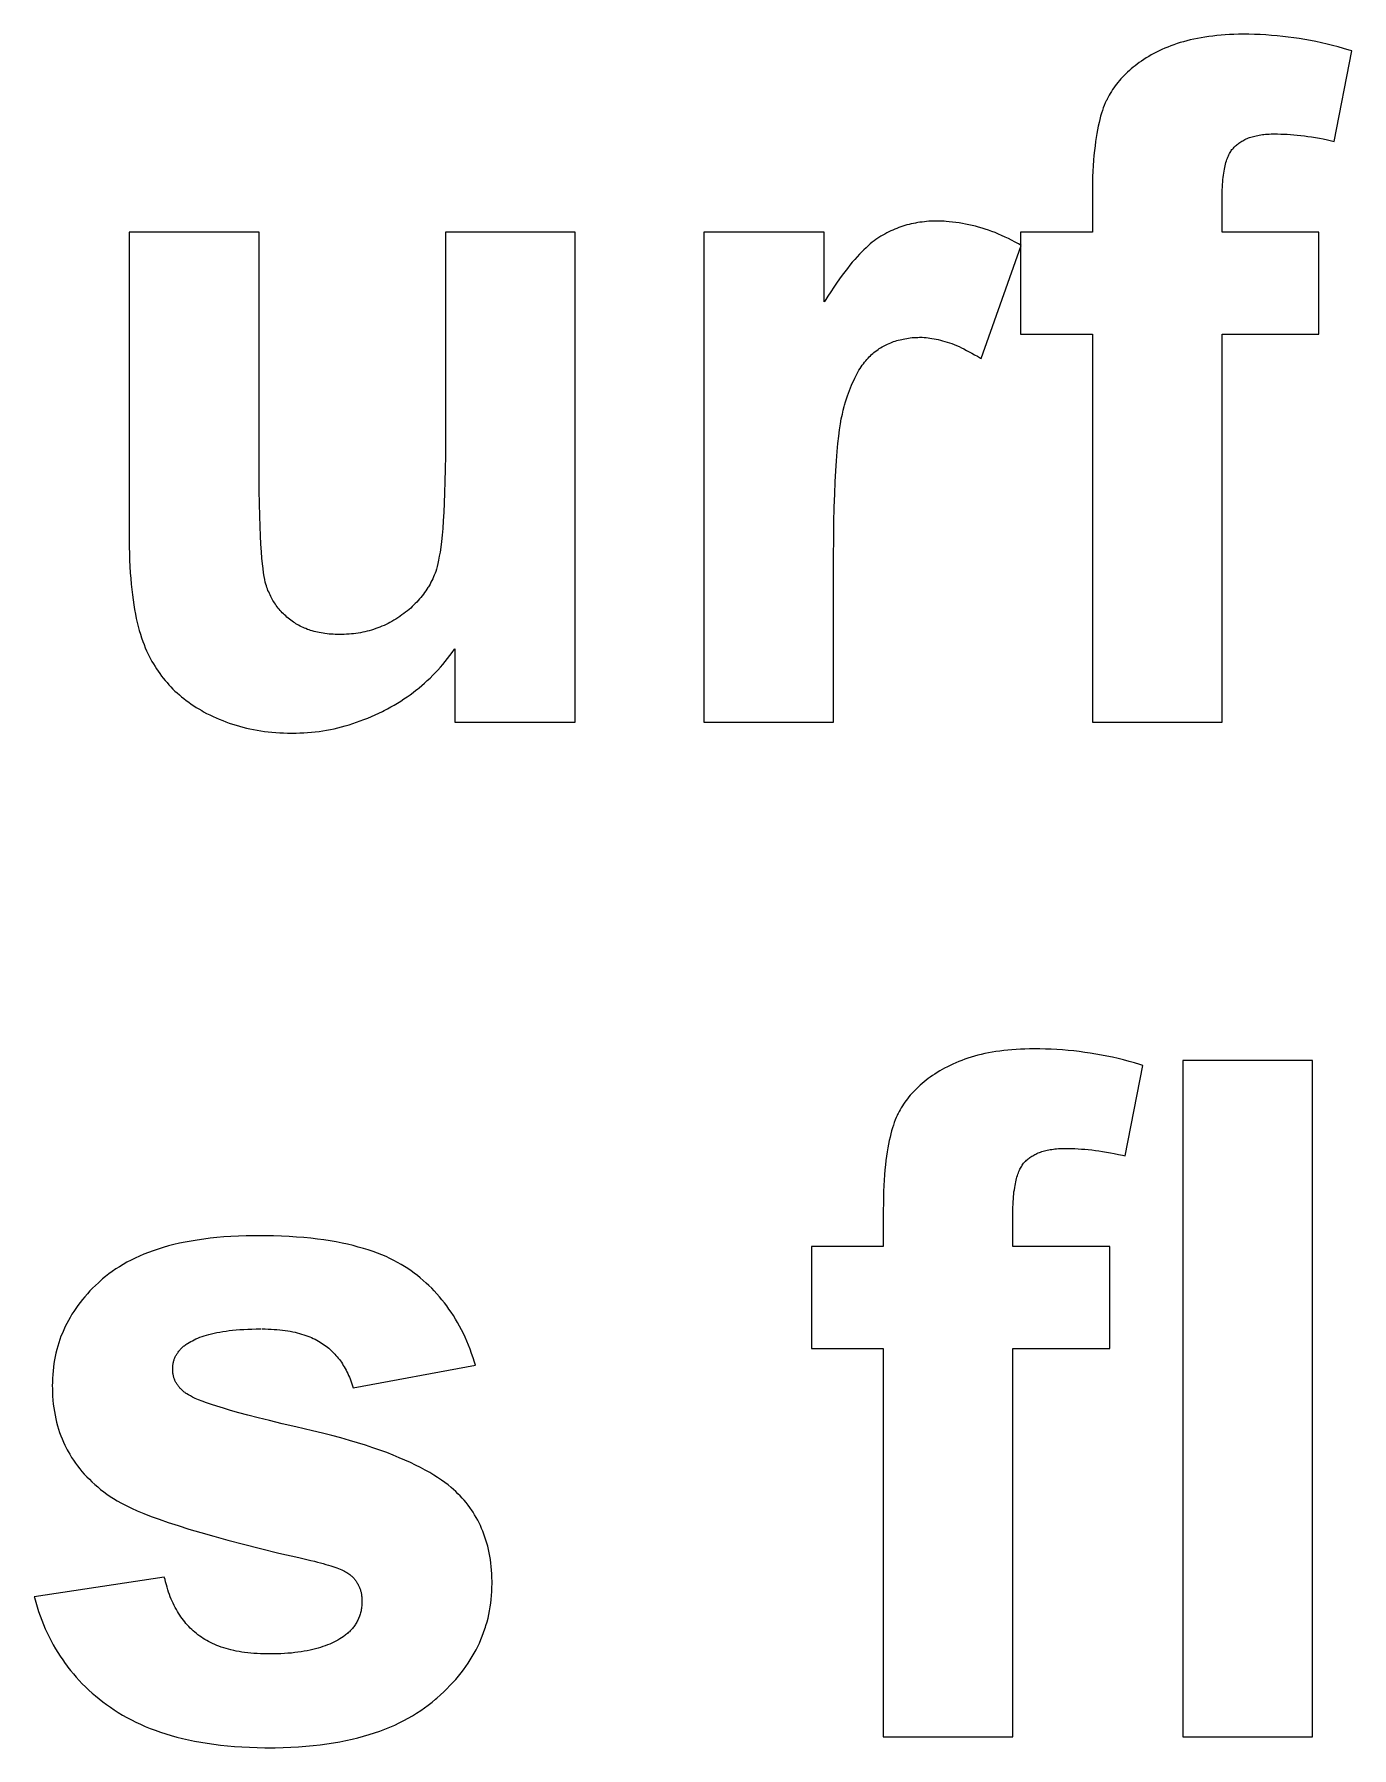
# Model space of a CAD drawing. Header units: millimetres. Extents: x 0 to 841, y 0 to 594.
# Drawn here: x 144.59 to 152.38, y 324.76 to 334.9 of the extents above; entities that cross this region are included whole.
import ezdxf

# ---------------------------------------------------------------- set-up
doc = ezdxf.new("R2010")
doc.units = ezdxf.units.MM
doc.header["$LTSCALE"] = 46.255
doc.layers.add('5_CURVES', color=7, linetype='CONTINUOUS')

msp = doc.modelspace()

# ---------------------------------------------------------------- linework, layer by layer
at = {"layer": '5_CURVES', "color": 7, "linetype": 'CONTINUOUS'}
for p, q in [((152.28, 334.265), (152.384, 334.8)), ((150.851, 333.946), (150.851, 333.728)), ((145.156, 333.728), (145.156, 331.867)), ((145.923, 333.728), (145.156, 333.728)), ((145.923, 332.289), (145.923, 333.728)), ((147.792, 333.728), (147.025, 333.728)), ((147.792, 330.83), (147.792, 333.728)), ((148.553, 333.728), (148.553, 330.83)), ((149.265, 333.728), (148.553, 333.728)), ((149.265, 333.316), (149.265, 333.728)), ((150.425, 333.728), (150.425, 333.125)), ((150.851, 333.728), (150.425, 333.728)), ((152.19, 333.728), (151.617, 333.728)), ((152.19, 333.125), (152.19, 333.728)), ((150.193, 332.98), (150.43, 333.649)), ((150.425, 333.125), (150.851, 333.125)), ((150.851, 333.125), (150.851, 330.83)), ((151.617, 330.83), (151.617, 333.125)), ((151.617, 333.125), (152.19, 333.125)), ((147.08, 331.264), (147.08, 330.83)), ((147.08, 330.83), (147.792, 330.83)), ((148.553, 330.83), (149.32, 330.83)), ((150.851, 330.83), (151.617, 330.83)), ((151.044, 328.265), (151.148, 328.8)), ((151.385, 328.83), (151.385, 324.83)), ((152.152, 328.83), (151.385, 328.83)), ((152.152, 324.83), (152.152, 328.83)), ((149.614, 327.946), (149.614, 327.728)), ((149.189, 327.728), (149.189, 327.125)), ((149.614, 327.728), (149.189, 327.728)), ((150.954, 327.728), (150.381, 327.728)), ((150.954, 327.125), (150.954, 327.728)), ((149.189, 327.125), (149.614, 327.125)), ((149.614, 327.125), (149.614, 324.83)), ((150.381, 324.83), (150.381, 327.125)), ((150.381, 327.125), (150.954, 327.125)), ((146.479, 326.893), (147.202, 327.027)), ((145.363, 325.774), (144.594, 325.657)), ((149.614, 324.83), (150.381, 324.83)), ((151.385, 324.83), (152.152, 324.83))]:
    msp.add_line(p, q, dxfattribs=at)
for points in [[(151.743, 334.898), (151.742, 334.898), (151.714, 334.898), (151.687, 334.897), (151.661, 334.896), (151.636, 334.895), (151.611, 334.893), (151.586, 334.891), (151.562, 334.888), (151.539, 334.885), (151.516, 334.882), (151.494, 334.878), (151.472, 334.874), (151.45, 334.87), (151.429, 334.865), (151.409, 334.86), (151.389, 334.854), (151.37, 334.849), (151.351, 334.843), (151.332, 334.836), (151.314, 334.83), (151.296, 334.823), (151.279, 334.816), (151.262, 334.808), (151.245, 334.8), (151.229, 334.792), (151.213, 334.784)], [(152.384, 334.8), (152.368, 334.805), (152.336, 334.815), (152.303, 334.824), (152.27, 334.832), (152.238, 334.84), (152.205, 334.848), (152.172, 334.855), (152.14, 334.861), (152.107, 334.867), (152.074, 334.873), (152.041, 334.877), (152.009, 334.882), (151.976, 334.886), (151.943, 334.889), (151.91, 334.892), (151.876, 334.894), (151.843, 334.896), (151.81, 334.897), (151.776, 334.898), (151.743, 334.898)], [(151.213, 334.784), (151.199, 334.776), (151.184, 334.767), (151.169, 334.758), (151.155, 334.749), (151.141, 334.74), (151.128, 334.731), (151.116, 334.722), (151.103, 334.712), (151.091, 334.703), (151.08, 334.693), (151.069, 334.684), (151.058, 334.674), (151.048, 334.664), (151.038, 334.654), (151.028, 334.644), (151.019, 334.634), (151.01, 334.624), (151.001, 334.614), (150.993, 334.603), (150.985, 334.593), (150.977, 334.582), (150.97, 334.571), (150.963, 334.56), (150.956, 334.549), (150.95, 334.538), (150.944, 334.527), (150.938, 334.515), (150.935, 334.509), (150.932, 334.504), (150.927, 334.492)], [(150.927, 334.492), (150.921, 334.478), (150.915, 334.463), (150.91, 334.447), (150.904, 334.431), (150.899, 334.413), (150.894, 334.395), (150.89, 334.376), (150.885, 334.355), (150.881, 334.334), (150.877, 334.312), (150.873, 334.288), (150.869, 334.264), (150.866, 334.238), (150.863, 334.211), (150.86, 334.182), (150.858, 334.153), (150.855, 334.121), (150.854, 334.089), (150.852, 334.055), (150.851, 334.019), (150.851, 333.982), (150.851, 333.946)], [(151.617, 333.728), (151.617, 333.943), (151.618, 333.961), (151.618, 333.978), (151.619, 333.994), (151.62, 334.01), (151.621, 334.025), (151.622, 334.039), (151.623, 334.052), (151.625, 334.065), (151.627, 334.077), (151.629, 334.089), (151.631, 334.1), (151.633, 334.111), (151.635, 334.121), (151.638, 334.131), (151.64, 334.14), (151.643, 334.149), (151.646, 334.157), (151.649, 334.165), (151.652, 334.172), (151.655, 334.18), (151.658, 334.186), (151.662, 334.193), (151.665, 334.199), (151.669, 334.205), (151.672, 334.21), (151.676, 334.216), (151.68, 334.221), (151.684, 334.225), (151.688, 334.23)], [(151.688, 334.23), (151.69, 334.232), (151.693, 334.234), (151.697, 334.239), (151.702, 334.243), (151.707, 334.247), (151.712, 334.251), (151.717, 334.255), (151.723, 334.259), (151.728, 334.263), (151.734, 334.266), (151.74, 334.269), (151.746, 334.273), (151.752, 334.276), (151.759, 334.279), (151.766, 334.282), (151.773, 334.285), (151.78, 334.287), (151.787, 334.29), (151.795, 334.292), (151.803, 334.294), (151.811, 334.296), (151.819, 334.298), (151.828, 334.3), (151.837, 334.302), (151.846, 334.303), (151.856, 334.305), (151.865, 334.306), (151.875, 334.307), (151.886, 334.308), (151.896, 334.308), (151.907, 334.309), (151.919, 334.309), (151.928, 334.309)], [(151.928, 334.309), (151.946, 334.309), (151.965, 334.308), (151.983, 334.308), (152.003, 334.307), (152.022, 334.305), (152.042, 334.304), (152.062, 334.302), (152.083, 334.3), (152.104, 334.297), (152.125, 334.294), (152.147, 334.291), (152.17, 334.287), (152.193, 334.283), (152.216, 334.279), (152.24, 334.274), (152.265, 334.269), (152.28, 334.265)], [(147.025, 333.728), (147.025, 332.491), (147.025, 332.405), (147.024, 332.326), (147.022, 332.253), (147.02, 332.187), (147.018, 332.126), (147.015, 332.071), (147.012, 332.021), (147.009, 331.976), (147.006, 331.935), (147.002, 331.898), (146.998, 331.865), (146.994, 331.836), (146.989, 331.811), (146.985, 331.788), (146.981, 331.768), (146.977, 331.75), (146.972, 331.735), (146.968, 331.722)], [(149.926, 333.793), (149.912, 333.793), (149.898, 333.793), (149.884, 333.792), (149.87, 333.791), (149.857, 333.79), (149.844, 333.788), (149.831, 333.787), (149.818, 333.785), (149.811, 333.784), (149.805, 333.782), (149.792, 333.78), (149.779, 333.777), (149.767, 333.774), (149.754, 333.771), (149.742, 333.767), (149.73, 333.763), (149.718, 333.759), (149.706, 333.755), (149.694, 333.75), (149.682, 333.746), (149.67, 333.74), (149.658, 333.735), (149.647, 333.729), (149.635, 333.723), (149.623, 333.717), (149.612, 333.711), (149.6, 333.704), (149.593, 333.7)], [(150.43, 333.649), (150.413, 333.658), (150.393, 333.669), (150.373, 333.68), (150.354, 333.69), (150.334, 333.699), (150.314, 333.708), (150.295, 333.717), (150.275, 333.725), (150.256, 333.732), (150.236, 333.739), (150.217, 333.746), (150.198, 333.752), (150.178, 333.758), (150.159, 333.763), (150.14, 333.768), (150.12, 333.772), (150.101, 333.776), (150.082, 333.78), (150.062, 333.783), (150.043, 333.786), (150.024, 333.788), (150.004, 333.79), (149.985, 333.791), (149.975, 333.792), (149.965, 333.792), (149.945, 333.793), (149.926, 333.793)], [(149.593, 333.7), (149.582, 333.693), (149.571, 333.685), (149.56, 333.677), (149.549, 333.668), (149.537, 333.658), (149.525, 333.647), (149.512, 333.636), (149.5, 333.624), (149.487, 333.611), (149.473, 333.597), (149.46, 333.583), (149.446, 333.567), (149.431, 333.55), (149.417, 333.533), (149.402, 333.514), (149.386, 333.494), (149.371, 333.473), (149.355, 333.451), (149.338, 333.427), (149.321, 333.402), (149.304, 333.376), (149.286, 333.349), (149.268, 333.32), (149.265, 333.316)], [(149.559, 333.016), (149.567, 333.022), (149.575, 333.028), (149.583, 333.034), (149.59, 333.039), (149.598, 333.044), (149.607, 333.049), (149.615, 333.054), (149.623, 333.058), (149.632, 333.062), (149.64, 333.066), (149.649, 333.07), (149.658, 333.074), (149.666, 333.077), (149.675, 333.081), (149.685, 333.084), (149.694, 333.087), (149.703, 333.089), (149.713, 333.092), (149.723, 333.094), (149.732, 333.096), (149.742, 333.098), (149.753, 333.1), (149.763, 333.101), (149.774, 333.103), (149.784, 333.104), (149.795, 333.104), (149.806, 333.105), (149.818, 333.105), (149.829, 333.106), (149.833, 333.106)], [(149.833, 333.106), (149.844, 333.106), (149.855, 333.105), (149.867, 333.104), (149.879, 333.103), (149.89, 333.102), (149.902, 333.1), (149.914, 333.098), (149.927, 333.096), (149.939, 333.093), (149.952, 333.09), (149.965, 333.086), (149.978, 333.082), (149.991, 333.078), (150.005, 333.074), (150.019, 333.069), (150.033, 333.063), (150.047, 333.057), (150.062, 333.051), (150.076, 333.044), (150.091, 333.037), (150.107, 333.029), (150.122, 333.021), (150.138, 333.013), (150.154, 333.003), (150.171, 332.994), (150.188, 332.983), (150.193, 332.98)], [(149.383, 332.696), (149.385, 332.705), (149.391, 332.724), (149.397, 332.742), (149.403, 332.76), (149.408, 332.776), (149.414, 332.792), (149.42, 332.808), (149.426, 332.823), (149.432, 332.837), (149.439, 332.85), (149.445, 332.864), (149.451, 332.876), (149.457, 332.888), (149.464, 332.9), (149.47, 332.911), (149.477, 332.921), (149.483, 332.931), (149.49, 332.941), (149.497, 332.95), (149.503, 332.959), (149.51, 332.967), (149.517, 332.975), (149.524, 332.983), (149.531, 332.99), (149.538, 332.997), (149.545, 333.004), (149.552, 333.01), (149.559, 333.016)], [(149.32, 330.83), (149.32, 331.81), (149.321, 331.916), (149.322, 332.013), (149.324, 332.1), (149.327, 332.18), (149.33, 332.252), (149.334, 332.317), (149.338, 332.376), (149.342, 332.43), (149.346, 332.478), (149.351, 332.521), (149.356, 332.559), (149.361, 332.594), (149.366, 332.624), (149.372, 332.651), (149.377, 332.675), (149.383, 332.696)], [(145.964, 331.646), (145.96, 331.658), (145.957, 331.673), (145.954, 331.691), (145.95, 331.713), (145.947, 331.738), (145.943, 331.766), (145.94, 331.8), (145.937, 331.838), (145.934, 331.882), (145.932, 331.932), (145.929, 331.988), (145.927, 332.051), (145.925, 332.122), (145.924, 332.201), (145.923, 332.289)], [(145.156, 331.867), (145.157, 331.826), (145.158, 331.788), (145.159, 331.75), (145.161, 331.714), (145.164, 331.68), (145.167, 331.646), (145.17, 331.614), (145.174, 331.583), (145.178, 331.553), (145.182, 331.524), (145.187, 331.496), (145.192, 331.469), (145.197, 331.443), (145.203, 331.419), (145.209, 331.395), (145.215, 331.372), (145.222, 331.35), (145.228, 331.329), (145.235, 331.308), (145.243, 331.289), (145.25, 331.27), (145.258, 331.252)], [(146.968, 331.722), (146.964, 331.711), (146.959, 331.7), (146.955, 331.689), (146.95, 331.678), (146.945, 331.668), (146.939, 331.657), (146.934, 331.647), (146.928, 331.636), (146.925, 331.631), (146.922, 331.626), (146.915, 331.616), (146.909, 331.606), (146.902, 331.596), (146.895, 331.587), (146.888, 331.577), (146.88, 331.568), (146.872, 331.559), (146.864, 331.549), (146.856, 331.54), (146.847, 331.531), (146.838, 331.523), (146.829, 331.514), (146.82, 331.505), (146.81, 331.497), (146.8, 331.489), (146.79, 331.48), (146.779, 331.472), (146.768, 331.464), (146.757, 331.457), (146.755, 331.455)], [(146.119, 331.427), (146.111, 331.433), (146.103, 331.439), (146.096, 331.445), (146.088, 331.451), (146.081, 331.458), (146.074, 331.464), (146.067, 331.471), (146.06, 331.477), (146.054, 331.484), (146.048, 331.491), (146.042, 331.498), (146.036, 331.505), (146.03, 331.512), (146.025, 331.52), (146.02, 331.527), (146.015, 331.535), (146.01, 331.542), (146.005, 331.55), (146.003, 331.554), (146, 331.558), (145.996, 331.566), (145.992, 331.574), (145.988, 331.583), (145.984, 331.591), (145.98, 331.6), (145.976, 331.609), (145.973, 331.618), (145.97, 331.627), (145.967, 331.636), (145.964, 331.646)], [(146.403, 331.349), (146.401, 331.349), (146.388, 331.349), (146.374, 331.349), (146.362, 331.35), (146.349, 331.35), (146.337, 331.351), (146.325, 331.353), (146.313, 331.354), (146.302, 331.356), (146.29, 331.358), (146.279, 331.36), (146.269, 331.362), (146.258, 331.364), (146.248, 331.367), (146.238, 331.37), (146.228, 331.373), (146.219, 331.376), (146.209, 331.379), (146.2, 331.383), (146.191, 331.386), (146.183, 331.39), (146.174, 331.394), (146.166, 331.398), (146.157, 331.403), (146.149, 331.407), (146.141, 331.412), (146.134, 331.417), (146.126, 331.422), (146.119, 331.427)], [(146.755, 331.455), (146.744, 331.447), (146.732, 331.44), (146.721, 331.433), (146.709, 331.426), (146.697, 331.42), (146.686, 331.414), (146.674, 331.408), (146.662, 331.402), (146.65, 331.397), (146.637, 331.392), (146.631, 331.39), (146.625, 331.387), (146.613, 331.383), (146.6, 331.379), (146.588, 331.375), (146.575, 331.371), (146.562, 331.368), (146.549, 331.365), (146.536, 331.362), (146.523, 331.359), (146.509, 331.357), (146.496, 331.355), (146.482, 331.353), (146.469, 331.352), (146.455, 331.35), (146.441, 331.35), (146.426, 331.349), (146.412, 331.349), (146.403, 331.349)], [(145.258, 331.252), (145.266, 331.236), (145.274, 331.22), (145.282, 331.204), (145.29, 331.189), (145.299, 331.174), (145.308, 331.159), (145.317, 331.145), (145.327, 331.131), (145.336, 331.117), (145.347, 331.103), (145.357, 331.09), (145.368, 331.076), (145.379, 331.064), (145.39, 331.051), (145.402, 331.038), (145.414, 331.026), (145.426, 331.014), (145.439, 331.003), (145.452, 330.991), (145.465, 330.98), (145.479, 330.969), (145.493, 330.958), (145.507, 330.948), (145.522, 330.937), (145.537, 330.927), (145.552, 330.917), (145.568, 330.908), (145.584, 330.898), (145.595, 330.892)], [(146.662, 330.898), (146.683, 330.909), (146.703, 330.92), (146.722, 330.931), (146.742, 330.943), (146.761, 330.955), (146.78, 330.967), (146.798, 330.979), (146.816, 330.992), (146.834, 331.005), (146.851, 331.019), (146.86, 331.026), (146.869, 331.033), (146.885, 331.047), (146.902, 331.061), (146.918, 331.076), (146.934, 331.091), (146.95, 331.107), (146.965, 331.122), (146.98, 331.138), (146.995, 331.155), (147.009, 331.172), (147.024, 331.189), (147.038, 331.206), (147.051, 331.224), (147.065, 331.242), (147.078, 331.261), (147.08, 331.264)], [(145.595, 330.892), (145.613, 330.882), (145.632, 330.873), (145.651, 330.864), (145.669, 330.855), (145.688, 330.847), (145.708, 330.839), (145.727, 330.832), (145.737, 330.828), (145.747, 330.825), (145.767, 330.818), (145.787, 330.812), (145.807, 330.806), (145.827, 330.8), (145.848, 330.795), (145.869, 330.79), (145.89, 330.786), (145.911, 330.782), (145.933, 330.779), (145.955, 330.775), (145.977, 330.773), (145.999, 330.77), (146.022, 330.768), (146.045, 330.767), (146.068, 330.766), (146.091, 330.765), (146.115, 330.765), (146.119, 330.765)], [(146.119, 330.765), (146.142, 330.765), (146.165, 330.766), (146.188, 330.767), (146.21, 330.768), (146.233, 330.77), (146.255, 330.773), (146.278, 330.775), (146.3, 330.779), (146.322, 330.783), (146.345, 330.787), (146.367, 330.791), (146.389, 330.797), (146.411, 330.802), (146.433, 330.808), (146.455, 330.815), (146.477, 330.822), (146.499, 330.829), (146.521, 330.837), (146.543, 330.845), (146.566, 330.854), (146.588, 330.863), (146.61, 330.873), (146.632, 330.883), (146.654, 330.894), (146.662, 330.898)], [(150.507, 328.898), (150.506, 328.898), (150.478, 328.898), (150.451, 328.897), (150.425, 328.896), (150.4, 328.895), (150.375, 328.893), (150.35, 328.891), (150.326, 328.888), (150.303, 328.885), (150.28, 328.882), (150.258, 328.878), (150.236, 328.874), (150.214, 328.87), (150.193, 328.865), (150.173, 328.86), (150.153, 328.854), (150.134, 328.849), (150.114, 328.843), (150.096, 328.836), (150.078, 328.83), (150.06, 328.823), (150.043, 328.816), (150.026, 328.808), (150.009, 328.8), (149.993, 328.792), (149.977, 328.784)], [(151.148, 328.8), (151.132, 328.805), (151.1, 328.815), (151.067, 328.824), (151.034, 328.832), (151.002, 328.84), (150.969, 328.848), (150.936, 328.855), (150.904, 328.861), (150.871, 328.867), (150.838, 328.873), (150.805, 328.877), (150.772, 328.882), (150.74, 328.886), (150.707, 328.889), (150.673, 328.892), (150.64, 328.894), (150.607, 328.896), (150.574, 328.897), (150.54, 328.898), (150.507, 328.898)], [(149.977, 328.784), (149.963, 328.776), (149.948, 328.767), (149.933, 328.758), (149.919, 328.749), (149.905, 328.74), (149.892, 328.731), (149.88, 328.722), (149.867, 328.712), (149.855, 328.703), (149.844, 328.693), (149.833, 328.684), (149.822, 328.674), (149.812, 328.664), (149.802, 328.654), (149.792, 328.644), (149.783, 328.634), (149.774, 328.624), (149.765, 328.614), (149.757, 328.603), (149.749, 328.593), (149.741, 328.582), (149.734, 328.571), (149.727, 328.56), (149.72, 328.549), (149.714, 328.538), (149.708, 328.527), (149.702, 328.515), (149.699, 328.509), (149.696, 328.504), (149.691, 328.492)], [(149.691, 328.492), (149.685, 328.478), (149.679, 328.463), (149.674, 328.447), (149.668, 328.431), (149.663, 328.413), (149.658, 328.395), (149.654, 328.376), (149.649, 328.355), (149.645, 328.334), (149.641, 328.312), (149.637, 328.288), (149.633, 328.264), (149.63, 328.238), (149.627, 328.211), (149.624, 328.182), (149.622, 328.153), (149.619, 328.121), (149.618, 328.089), (149.616, 328.055), (149.615, 328.019), (149.615, 327.982), (149.614, 327.946)], [(150.452, 328.23), (150.454, 328.232), (150.457, 328.234), (150.461, 328.239), (150.466, 328.243), (150.471, 328.247), (150.476, 328.251), (150.481, 328.255), (150.487, 328.259), (150.492, 328.263), (150.498, 328.266), (150.504, 328.269), (150.51, 328.273), (150.516, 328.276), (150.523, 328.279), (150.53, 328.282), (150.537, 328.285), (150.544, 328.287), (150.551, 328.29), (150.559, 328.292), (150.567, 328.294), (150.575, 328.296), (150.583, 328.298), (150.592, 328.3), (150.601, 328.302), (150.61, 328.303), (150.62, 328.305), (150.629, 328.306), (150.639, 328.307), (150.65, 328.308), (150.66, 328.308), (150.671, 328.309), (150.683, 328.309), (150.692, 328.309)], [(150.692, 328.309), (150.71, 328.309), (150.729, 328.308), (150.747, 328.308), (150.767, 328.307), (150.786, 328.305), (150.806, 328.304), (150.826, 328.302), (150.847, 328.3), (150.868, 328.297), (150.889, 328.294), (150.911, 328.291), (150.934, 328.287), (150.957, 328.283), (150.98, 328.279), (151.004, 328.274), (151.029, 328.269), (151.044, 328.265)], [(150.381, 327.728), (150.381, 327.943), (150.381, 327.961), (150.382, 327.978), (150.383, 327.994), (150.384, 328.01), (150.385, 328.025), (150.386, 328.039), (150.387, 328.052), (150.389, 328.065), (150.391, 328.077), (150.393, 328.089), (150.395, 328.1), (150.397, 328.111), (150.399, 328.121), (150.402, 328.131), (150.404, 328.14), (150.407, 328.149), (150.41, 328.157), (150.413, 328.165), (150.416, 328.172), (150.419, 328.18), (150.422, 328.186), (150.426, 328.193), (150.429, 328.199), (150.433, 328.205), (150.436, 328.21), (150.44, 328.216), (150.444, 328.221), (150.448, 328.225), (150.452, 328.23)], [(145.92, 327.793), (145.892, 327.793), (145.846, 327.792), (145.801, 327.791), (145.757, 327.789), (145.715, 327.786), (145.674, 327.782), (145.634, 327.778), (145.596, 327.773), (145.558, 327.767), (145.522, 327.761), (145.487, 327.755), (145.452, 327.748), (145.419, 327.74), (145.387, 327.732), (145.356, 327.723), (145.326, 327.714), (145.297, 327.704), (145.269, 327.694), (145.242, 327.683), (145.216, 327.672), (145.19, 327.66), (145.166, 327.648), (145.142, 327.636), (145.119, 327.623), (145.097, 327.609), (145.076, 327.596), (145.055, 327.582), (145.035, 327.567), (145.016, 327.552), (144.998, 327.537)], [(146.803, 327.598), (146.784, 327.611), (146.763, 327.623), (146.742, 327.635), (146.72, 327.647), (146.697, 327.658), (146.674, 327.669), (146.649, 327.679), (146.623, 327.69), (146.597, 327.699), (146.569, 327.709), (146.54, 327.718), (146.51, 327.726), (146.48, 327.734), (146.447, 327.742), (146.414, 327.749), (146.38, 327.756), (146.344, 327.762), (146.307, 327.768), (146.269, 327.773), (146.229, 327.778), (146.188, 327.782), (146.145, 327.785), (146.101, 327.788), (146.056, 327.791), (146.009, 327.792), (145.96, 327.793), (145.92, 327.793)], [(144.998, 327.537), (144.992, 327.531), (144.974, 327.515), (144.956, 327.499), (144.939, 327.482), (144.923, 327.466), (144.908, 327.449), (144.893, 327.432), (144.879, 327.415), (144.865, 327.398), (144.852, 327.381), (144.84, 327.363), (144.828, 327.345), (144.817, 327.328), (144.806, 327.31), (144.796, 327.292), (144.786, 327.273), (144.777, 327.255), (144.768, 327.236), (144.76, 327.217), (144.752, 327.198), (144.745, 327.179), (144.739, 327.159), (144.733, 327.139), (144.727, 327.119), (144.722, 327.099), (144.718, 327.079), (144.714, 327.058), (144.71, 327.037), (144.707, 327.015), (144.705, 326.994), (144.703, 326.972), (144.702, 326.949), (144.701, 326.927), (144.7, 326.904)], [(147.202, 327.027), (147.197, 327.045), (147.189, 327.071), (147.18, 327.096), (147.171, 327.121), (147.161, 327.145), (147.152, 327.169), (147.141, 327.192), (147.131, 327.215), (147.12, 327.237), (147.108, 327.258), (147.097, 327.279), (147.085, 327.3), (147.072, 327.32), (147.059, 327.34), (147.046, 327.359), (147.033, 327.378), (147.019, 327.396), (147.004, 327.414), (146.99, 327.432), (146.975, 327.449), (146.959, 327.466), (146.944, 327.482), (146.927, 327.498), (146.911, 327.513), (146.894, 327.528), (146.876, 327.543), (146.859, 327.557), (146.841, 327.571), (146.822, 327.585), (146.803, 327.598)], [(145.501, 327.156), (145.51, 327.162), (145.519, 327.167), (145.529, 327.172), (145.539, 327.177), (145.55, 327.182), (145.561, 327.187), (145.573, 327.192), (145.586, 327.196), (145.599, 327.201), (145.612, 327.205), (145.627, 327.209), (145.642, 327.213), (145.658, 327.217), (145.674, 327.22), (145.691, 327.223), (145.709, 327.226), (145.728, 327.229), (145.747, 327.232), (145.767, 327.234), (145.788, 327.236), (145.81, 327.238), (145.833, 327.239), (145.856, 327.241), (145.88, 327.241), (145.906, 327.242), (145.932, 327.242), (145.934, 327.242)], [(145.94, 327.242), (145.959, 327.242), (145.977, 327.241), (145.995, 327.241), (146.012, 327.239), (146.029, 327.238), (146.046, 327.236), (146.062, 327.235), (146.078, 327.232), (146.093, 327.23), (146.108, 327.228), (146.122, 327.225), (146.136, 327.222), (146.149, 327.218), (146.162, 327.215), (146.175, 327.211), (146.188, 327.207), (146.2, 327.203), (146.211, 327.199), (146.223, 327.195), (146.234, 327.19), (146.244, 327.185), (146.255, 327.18), (146.265, 327.175), (146.274, 327.169), (146.284, 327.164), (146.293, 327.158), (146.302, 327.152)], [(145.413, 327.002), (145.413, 327.002), (145.413, 327.008), (145.413, 327.013), (145.413, 327.019), (145.414, 327.024), (145.414, 327.029), (145.415, 327.034), (145.416, 327.039), (145.417, 327.044), (145.418, 327.048), (145.419, 327.053), (145.421, 327.058), (145.422, 327.062), (145.424, 327.067), (145.426, 327.071), (145.428, 327.076), (145.43, 327.08), (145.432, 327.084), (145.434, 327.088), (145.437, 327.092), (145.439, 327.097), (145.442, 327.101), (145.445, 327.105), (145.448, 327.109), (145.451, 327.112), (145.454, 327.116), (145.457, 327.12), (145.461, 327.124), (145.465, 327.128), (145.469, 327.131), (145.473, 327.135), (145.477, 327.139), (145.481, 327.142), (145.486, 327.146), (145.491, 327.149), (145.496, 327.153), (145.501, 327.156)], [(146.302, 327.152), (146.311, 327.146), (146.319, 327.14), (146.327, 327.134), (146.335, 327.127), (146.342, 327.121), (146.35, 327.114), (146.357, 327.107), (146.364, 327.1), (146.371, 327.092), (146.378, 327.085), (146.385, 327.077), (146.391, 327.069), (146.398, 327.061), (146.404, 327.053), (146.41, 327.044), (146.416, 327.035), (146.421, 327.026), (146.427, 327.017), (146.432, 327.008), (146.438, 326.998), (146.443, 326.988), (146.448, 326.978), (146.452, 326.967), (146.457, 326.957), (146.461, 326.946), (146.466, 326.935), (146.47, 326.923), (146.474, 326.911), (146.478, 326.899), (146.479, 326.893)], [(145.489, 326.862), (145.486, 326.865), (145.481, 326.868), (145.477, 326.872), (145.473, 326.876), (145.468, 326.879), (145.465, 326.883), (145.461, 326.887), (145.457, 326.89), (145.454, 326.894), (145.451, 326.898), (145.448, 326.901), (145.445, 326.905), (145.442, 326.909), (145.439, 326.913), (145.437, 326.917), (145.435, 326.921), (145.432, 326.924), (145.43, 326.928), (145.428, 326.932), (145.426, 326.936), (145.425, 326.94), (145.424, 326.943), (145.423, 326.945), (145.421, 326.949), (145.42, 326.953), (145.419, 326.957), (145.418, 326.961), (145.417, 326.966), (145.416, 326.97), (145.415, 326.974), (145.414, 326.979), (145.414, 326.983), (145.413, 326.988), (145.413, 326.993), (145.413, 326.997), (145.413, 327.002)], [(144.7, 326.904), (144.701, 326.89), (144.701, 326.866), (144.702, 326.843), (144.704, 326.82), (144.706, 326.797), (144.709, 326.775), (144.713, 326.753), (144.717, 326.731), (144.721, 326.71), (144.726, 326.69), (144.731, 326.669), (144.737, 326.649), (144.744, 326.629), (144.751, 326.61), (144.759, 326.591), (144.767, 326.572), (144.775, 326.554), (144.784, 326.535), (144.789, 326.526), (144.794, 326.517), (144.804, 326.5), (144.815, 326.482), (144.826, 326.465), (144.838, 326.448), (144.85, 326.432), (144.863, 326.415), (144.876, 326.399), (144.89, 326.383), (144.905, 326.367), (144.92, 326.352), (144.935, 326.337), (144.952, 326.322), (144.969, 326.307), (144.986, 326.292), (145.005, 326.278), (145.024, 326.264), (145.043, 326.25)], [(146.141, 326.662), (146.059, 326.681), (145.984, 326.699), (145.917, 326.716), (145.857, 326.732), (145.803, 326.746), (145.755, 326.76), (145.712, 326.772), (145.674, 326.784), (145.641, 326.795), (145.612, 326.805), (145.587, 326.814), (145.565, 326.823), (145.546, 326.831), (145.53, 326.838), (145.517, 326.845), (145.506, 326.851), (145.496, 326.857), (145.489, 326.862)], [(147.059, 326.304), (147.041, 326.319), (147.022, 326.333), (147.001, 326.348), (146.979, 326.363), (146.956, 326.377), (146.932, 326.392), (146.906, 326.407), (146.878, 326.422), (146.849, 326.436), (146.819, 326.451), (146.786, 326.466), (146.752, 326.48), (146.716, 326.495), (146.678, 326.51), (146.638, 326.524), (146.596, 326.539), (146.552, 326.554), (146.506, 326.568), (146.457, 326.582), (146.407, 326.597), (146.353, 326.611), (146.298, 326.625), (146.24, 326.639), (146.141, 326.662)], [(145.043, 326.25), (145.062, 326.238), (145.084, 326.225), (145.109, 326.211), (145.137, 326.197), (145.168, 326.182), (145.203, 326.166), (145.242, 326.15), (145.285, 326.133), (145.333, 326.116), (145.386, 326.097), (145.444, 326.078), (145.508, 326.058), (145.578, 326.037), (145.655, 326.015), (145.739, 325.992), (145.831, 325.968), (145.931, 325.943), (146.04, 325.916), (146.158, 325.889)], [(147.301, 325.736), (147.301, 325.748), (147.3, 325.771), (147.299, 325.793), (147.298, 325.815), (147.296, 325.836), (147.293, 325.857), (147.291, 325.878), (147.287, 325.898), (147.284, 325.917), (147.28, 325.937), (147.275, 325.956), (147.27, 325.974), (147.265, 325.992), (147.259, 326.01), (147.253, 326.028), (147.246, 326.045), (147.239, 326.062), (147.232, 326.078), (147.224, 326.095), (147.216, 326.111), (147.207, 326.126), (147.198, 326.142), (147.189, 326.157), (147.179, 326.172), (147.174, 326.179), (147.169, 326.186), (147.159, 326.2), (147.148, 326.214), (147.136, 326.228), (147.124, 326.241), (147.112, 326.254), (147.099, 326.267), (147.086, 326.28), (147.073, 326.292), (147.059, 326.304)], [(146.158, 325.889), (146.23, 325.872), (146.25, 325.868), (146.269, 325.863), (146.286, 325.858), (146.303, 325.854), (146.318, 325.849), (146.333, 325.845), (146.347, 325.841), (146.359, 325.836), (146.371, 325.832), (146.383, 325.828), (146.393, 325.824), (146.403, 325.82), (146.412, 325.816), (146.42, 325.812), (146.428, 325.808), (146.435, 325.804), (146.442, 325.8), (146.448, 325.797), (146.454, 325.793), (146.459, 325.789), (146.464, 325.786), (146.468, 325.782), (146.472, 325.779), (146.475, 325.776)], [(145.562, 325.432), (145.553, 325.44), (145.543, 325.448), (145.534, 325.456), (145.525, 325.464), (145.516, 325.472), (145.508, 325.481), (145.5, 325.49), (145.491, 325.499), (145.484, 325.509), (145.476, 325.519), (145.468, 325.529), (145.461, 325.539), (145.454, 325.549), (145.447, 325.56), (145.44, 325.571), (145.434, 325.583), (145.427, 325.594), (145.421, 325.606), (145.415, 325.619), (145.409, 325.631), (145.404, 325.644), (145.398, 325.658), (145.393, 325.671), (145.388, 325.685), (145.383, 325.699), (145.379, 325.714), (145.375, 325.729), (145.37, 325.745), (145.367, 325.76), (145.363, 325.774)], [(146.475, 325.776), (146.479, 325.772), (146.482, 325.769), (146.485, 325.765), (146.488, 325.761), (146.491, 325.758), (146.494, 325.754), (146.497, 325.75), (146.499, 325.746), (146.502, 325.742), (146.504, 325.738), (146.507, 325.734), (146.509, 325.729), (146.511, 325.725), (146.513, 325.721), (146.515, 325.716), (146.517, 325.712), (146.519, 325.707), (146.52, 325.703), (146.522, 325.698), (146.523, 325.693), (146.524, 325.689), (146.526, 325.684), (146.527, 325.679), (146.528, 325.674), (146.529, 325.669), (146.529, 325.663), (146.53, 325.658), (146.53, 325.653), (146.531, 325.647), (146.531, 325.642), (146.531, 325.636), (146.531, 325.632)], [(146.967, 325.052), (146.975, 325.058), (146.995, 325.077), (147.015, 325.095), (147.034, 325.113), (147.052, 325.132), (147.069, 325.151), (147.086, 325.169), (147.102, 325.188), (147.118, 325.207), (147.132, 325.226), (147.146, 325.246), (147.159, 325.265), (147.172, 325.284), (147.184, 325.304), (147.196, 325.324), (147.206, 325.344), (147.216, 325.364), (147.226, 325.384), (147.235, 325.404), (147.243, 325.425), (147.251, 325.446), (147.259, 325.467), (147.262, 325.477), (147.265, 325.488), (147.271, 325.509), (147.277, 325.531), (147.282, 325.552), (147.286, 325.574), (147.29, 325.597), (147.293, 325.619), (147.296, 325.642), (147.298, 325.665), (147.3, 325.688), (147.3, 325.712), (147.301, 325.736)], [(144.594, 325.657), (144.595, 325.653), (144.603, 325.625), (144.611, 325.598), (144.619, 325.571), (144.629, 325.544), (144.638, 325.519), (144.648, 325.493), (144.659, 325.468), (144.67, 325.444), (144.682, 325.42), (144.694, 325.396), (144.706, 325.373), (144.719, 325.35), (144.733, 325.328), (144.747, 325.306), (144.762, 325.284), (144.777, 325.263), (144.784, 325.252), (144.792, 325.242), (144.808, 325.221), (144.825, 325.201), (144.842, 325.182), (144.86, 325.162), (144.878, 325.143), (144.897, 325.125), (144.916, 325.106), (144.936, 325.088), (144.956, 325.071), (144.977, 325.053), (144.999, 325.037), (145.021, 325.02), (145.044, 325.004)], [(146.531, 325.632), (146.531, 325.625), (146.531, 325.617), (146.53, 325.61), (146.53, 325.603), (146.529, 325.596), (146.528, 325.589), (146.527, 325.582), (146.526, 325.575), (146.524, 325.568), (146.523, 325.562), (146.521, 325.555), (146.519, 325.549), (146.517, 325.543), (146.515, 325.537), (146.512, 325.531), (146.511, 325.528), (146.51, 325.525), (146.507, 325.519), (146.504, 325.513), (146.501, 325.507), (146.498, 325.502), (146.494, 325.496), (146.491, 325.491), (146.487, 325.486), (146.483, 325.48), (146.479, 325.475), (146.475, 325.47), (146.471, 325.465), (146.466, 325.46), (146.461, 325.455), (146.457, 325.45), (146.451, 325.446), (146.446, 325.441), (146.441, 325.437), (146.435, 325.432), (146.43, 325.428)], [(145.983, 325.319), (145.971, 325.319), (145.951, 325.319), (145.931, 325.32), (145.912, 325.321), (145.893, 325.322), (145.874, 325.324), (145.856, 325.326), (145.838, 325.328), (145.821, 325.33), (145.805, 325.333), (145.788, 325.336), (145.773, 325.34), (145.757, 325.343), (145.742, 325.347), (145.728, 325.351), (145.714, 325.355), (145.7, 325.36), (145.686, 325.365), (145.673, 325.37), (145.661, 325.375), (145.648, 325.381), (145.636, 325.386), (145.625, 325.392), (145.614, 325.399), (145.603, 325.405), (145.592, 325.411), (145.582, 325.418), (145.572, 325.425), (145.562, 325.432)], [(146.43, 325.428), (146.42, 325.421), (146.41, 325.414), (146.4, 325.408), (146.389, 325.401), (146.377, 325.395), (146.366, 325.389), (146.354, 325.384), (146.341, 325.378), (146.328, 325.373), (146.315, 325.367), (146.301, 325.363), (146.287, 325.358), (146.272, 325.353), (146.257, 325.349), (146.241, 325.345), (146.225, 325.341), (146.208, 325.338), (146.19, 325.335), (146.172, 325.332), (146.153, 325.329), (146.134, 325.327), (146.114, 325.324), (146.094, 325.323), (146.073, 325.321), (146.051, 325.32), (146.028, 325.319), (146.005, 325.319), (145.983, 325.319)], [(145.044, 325.004), (145.067, 324.988), (145.091, 324.973), (145.116, 324.958), (145.141, 324.943), (145.168, 324.929), (145.194, 324.916), (145.222, 324.903), (145.25, 324.891), (145.279, 324.879), (145.309, 324.868), (145.34, 324.857), (145.371, 324.847), (145.404, 324.837), (145.437, 324.828), (145.471, 324.819), (145.506, 324.811), (145.542, 324.804), (145.579, 324.797), (145.617, 324.791), (145.655, 324.785), (145.695, 324.78), (145.736, 324.776), (145.778, 324.772), (145.821, 324.769), (145.866, 324.767), (145.911, 324.766), (145.957, 324.765), (145.983, 324.765)], [(145.983, 324.765), (146.018, 324.765), (146.066, 324.766), (146.112, 324.768), (146.157, 324.77), (146.2, 324.773), (146.243, 324.777), (146.284, 324.782), (146.324, 324.787), (146.363, 324.793), (146.4, 324.8), (146.437, 324.807), (146.473, 324.815), (146.508, 324.824), (146.541, 324.833), (146.574, 324.842), (146.606, 324.853), (146.637, 324.863), (146.667, 324.875), (146.696, 324.887), (146.725, 324.899), (146.752, 324.912), (146.779, 324.925), (146.805, 324.939), (146.83, 324.954), (146.855, 324.969), (146.879, 324.984), (146.902, 325), (146.924, 325.017), (146.946, 325.034), (146.967, 325.052)]]:
    msp.add_lwpolyline(points, dxfattribs=at)

doc.saveas('drawing.dxf')
